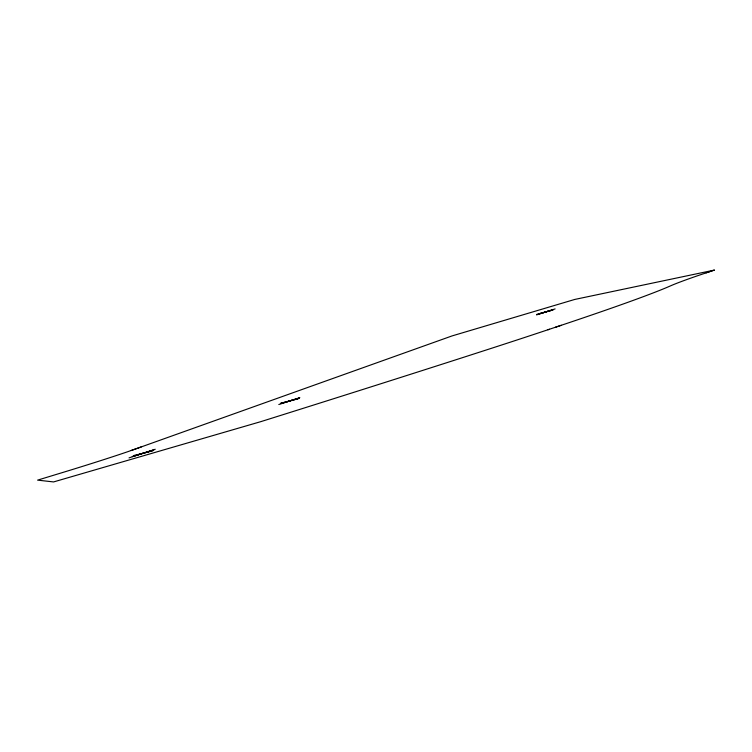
<?xml version="1.0" encoding="UTF-8"?>
<svg xmlns="http://www.w3.org/2000/svg" width="752" height="752" viewBox="0 0 752 752"><rect width="100%" height="100%" fill="white"/><g stroke="black" fill="none" stroke-linecap="round" stroke-linejoin="round"><path stroke-width="1.13" d="M141.461 446.848L127.962 451.632A102.272 3.29 -16.8 0 1 62.839 472.444L37.6 480.133L53.58 481.929L260.972 421.599A1105.196 24.722 -16.8 0 0 466.362 356.41L481.355 351.569A502.233 14.608 -16.6 0 0 543.32 331.294L549.458 329.254M131.139 450.533L452.008 335.937L574.744 299.446L714.4 270.071L697.367 275.815A301.204 9.174 -15.8 0 0 670.493 285.873L668.067 286.935A531.457 15.209 -16.6 0 1 561.265 325.287L555.437 327.242M706.053 272.854L714.25 270.109M547.954 329.752L561.265 325.287M129.043 457.883L155.25 449.264M278.804 404.529L299.822 397.658M536.571 314.909L555.117 308.912M552.993 309.984L536.881 314.308M298.29 398.748L280.421 403.298M134.1 455.43L152.722 450.899M153.681 450.053L132.352 456.549L153.681 450.053M552.682 309.89L538.526 314.054L552.682 309.89M299.089 398.184L280.759 403.57L299.089 398.184"/></g></svg>
